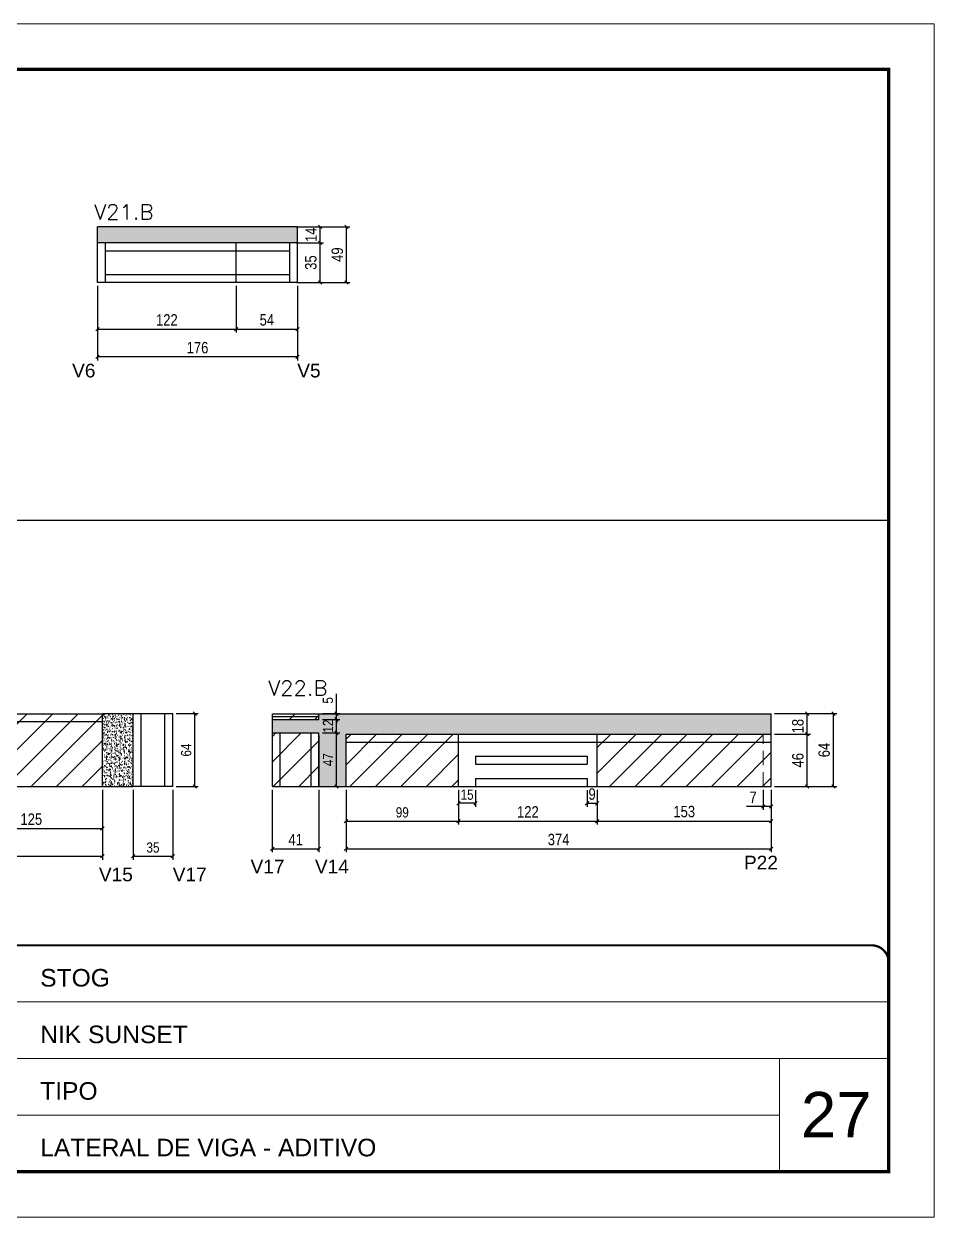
# Model space of a CAD drawing. Extents: x -10448 to -1189, y -11772 to 17235.
# Drawn here: x -6580 to -5780, y 8903 to 9953 of the extents above; entities that cross this region are included whole.
import ezdxf

# ---------------------------------------------------------------- set-up
doc = ezdxf.new("R2010")
doc.units = 0
for name, pattern in [('CONTINUO', [0]), ('DASHED', [0.75, 0.5, -0.25]), ('HIDDEN', [0.375, 0.25, -0.125])]:
    doc.linetypes.add(name, pattern=pattern)
for name, color, linetype in [('5', 5, 'Continuous'), ('COTA', 241, 'Continuous'), ('Painéis', 200, 'Continuous'), ('Reaproveitamento', 251, 'Continuous'), ('SARR_2.2x7', 40, 'Continuous'), ('SARR_3.5x7', 81, 'Continuous'), ('SARR_EDITAR', 141, 'Continuous')]:
    doc.layers.add(name, color=color, linetype=linetype)
for name, color, linetype, lineweight in [('CARIMBO', 255, 'Continuous', 9), ('Folhas', 255, 'Continuous', 9), ('Sarr 2.2x7', 40, 'Continuous', 9), ('SARRAFO DE PRESSAO', 251, 'DASHED', 9), ('Texto Seção', 7, 'Continuous', 15)]:
    doc.layers.add(name, color=color, linetype=linetype, lineweight=lineweight)
doc.styles.add('ARIAL', font='arial.ttf')
doc.styles.add('COTA TECNICA', font='techl___.ttf', dxfattribs={"height": 10})
doc.styles.add('COTA TECNICA-50', font='techl___.ttf', dxfattribs={"height": 9})
doc.styles.add('REGUA-120', font='ROMANS.shx', dxfattribs={"height": 15})
doc.styles.get("Standard").update_dxf_attribs({"font": 'arial.ttf'})
doc.dimstyles.new('COTA PAINEL-50', dxfattribs={"dimtxt": 9, "dimasz": 3, "dimexe": 3, "dimexo": 3, "dimgap": 3, "dimtad": 1, "dimdec": 1, "dimzin": 12, "dimdsep": 46, "dimtxsty": 'COTA TECNICA-50', "dimblk1": 'OBLIQUE', "dimblk2": 'OBLIQUE', "dimsah": 1, "dimcen": 0.9, "dimclrd": 4, "dimclre": 4, "dimclrt": 240, "dimadec": 1, "dimazin": 3, "dimtfac": 1, "dimtdec": 1, "dimtmove": 0, "dimatfit": 3, "dimfxl": 1, "dimtolj": 1, "dimtzin": 12, "dimarcsym": 0})
doc.dimstyles.new('PAINEL', dxfattribs={"dimtxt": 10, "dimasz": 3, "dimexe": 3, "dimexo": 3, "dimgap": 3, "dimtad": 1, "dimdec": 1, "dimzin": 12, "dimdsep": 46, "dimtxsty": 'COTA TECNICA', "dimblk1": 'OBLIQUE', "dimblk2": 'OBLIQUE', "dimsah": 1, "dimcen": 0.9, "dimclrd": 4, "dimclre": 4, "dimclrt": 240, "dimadec": 1, "dimazin": 3, "dimtfac": 1, "dimtdec": 1, "dimtmove": 0, "dimatfit": 3, "dimfxl": 1, "dimtolj": 1, "dimtzin": 12, "dimarcsym": 0})
pattern_1 = [(45, (-137415.472, -11674.712), (-11.2253202, 11.2253202), [])]

# ---------------------------------------------------------------- blocks, each defined once
blk = doc.blocks.new('9999999999')
at = {"color": 30, "linetype": 'CONTINUO'}
for p, q in [((98564.6, 34379.6), (99584, 34379.6)), ((98564.6, 34329.8), (99488, 34329.8)), ((99584, 34329.8), (99488, 34329.8)), ((99488, 34329.8), (99488, 34230.2)), ((98564.6, 34280), (99488, 34280))]:
    blk.add_line(p, q, dxfattribs=at)
at = {"color": 30, "linetype": 'CONTINUO', "const_width": 2}
blk.add_lwpolyline([(99584, 34230.2), (99584, 34414.4, 0.414214), (99569, 34429.4), (98229, 34429.4, 0.414214), (98214, 34414.4), (98214, 34245.2, 0.414214), (98229, 34230.2), (99584, 34230.2)], format="xyb", dxfattribs=at)
at = {"layer": 'Folhas'}
blk.add_lwpolyline([(98139, 34190.2), (99624, 34190.2), (99624, 35240.2), (98139, 35240.2)], close=True, dxfattribs=at)
at = {"layer": 'Folhas', "color": 30, "const_width": 3}
blk.add_lwpolyline([(98214, 34230.2), (99584, 34230.2), (99584, 35200.2), (98214, 35200.2)], close=True, dxfattribs=at)
at = {"color": 7, "linetype": 'Continuous', "ltscale": 5, "style": 'ARIAL'}
for s, height, p in [('STOG', 15.48, (98837.7, 34393.1)), ('NIK SUNSET', 15.48, (98837.7, 34343.3)), ('TIPO', 15.48, (98837.7, 34293.5)), ('LATERAL DE VIGA - ADITIVO', 15.483, (98837.7, 34243.7))]:
    blk.add_text(s, height=height, dxfattribs=at).set_placement(p)
blk = doc.blocks.new('_Oblique')
at = {"color": 0, "linetype": 'ByBlock', "lineweight": -2}
blk.add_line((-0.5, -0.5), (0.5, 0.5), dxfattribs=at)
blk = doc.blocks.new('*D676')
at = {"layer": 'COTA', "color": 4, "linetype": 'ByBlock', "lineweight": -2, "transparency": 16777216}
for p, q in [((-6515.7, 9722.2), (-6515.7, 9681.2)), ((-6393.7, 9722.2), (-6393.7, 9681.2)), ((-6515.7, 9684.2), (-6393.7, 9684.2))]:
    blk.add_line(p, q, dxfattribs=at)
at = {"layer": 'Defpoints', "color": 0, "linetype": 'ByBlock', "transparency": 16777216}
for p in [(-6515.7, 9725.2), (-6393.7, 9725.2), (-6393.7, 9684.2)]:
    blk.add_point(p, dxfattribs=at)
at = {"layer": 'COTA', "color": 4, "linetype": 'ByBlock', "lineweight": -2, "transparency": 16777216, "xscale": 3, "yscale": 3, "zscale": 3, "rotation": 180}
blk.add_blockref('_Oblique', (-6515.7, 9684.2), dxfattribs=at)
at = {"layer": 'COTA', "color": 4, "linetype": 'ByBlock', "lineweight": -2, "transparency": 16777216, "xscale": 3, "yscale": 3, "zscale": 3}
blk.add_blockref('_Oblique', (-6393.7, 9684.2), dxfattribs=at)
at = {"layer": 'COTA', "color": 240, "linetype": 'ByBlock', "transparency": 16777216, "insert": (-6454.7, 9692.3), "char_height": 10, "attachment_point": 5, "style": 'COTA TECNICA'}
blk.add_mtext('\\A1;122', dxfattribs=at)
blk = doc.blocks.new('*D677')
at = {"layer": 'COTA', "color": 4, "linetype": 'ByBlock', "lineweight": -2, "transparency": 16777216}
for p, q in [((-6393.7, 9722.2), (-6393.7, 9681.2)), ((-6339.7, 9722.2), (-6339.7, 9681.2)), ((-6393.7, 9684.2), (-6339.7, 9684.2))]:
    blk.add_line(p, q, dxfattribs=at)
at = {"layer": 'Defpoints', "color": 0, "linetype": 'ByBlock', "transparency": 16777216}
for p in [(-6393.7, 9725.2), (-6339.7, 9725.2), (-6339.7, 9684.2)]:
    blk.add_point(p, dxfattribs=at)
at = {"layer": 'COTA', "color": 4, "linetype": 'ByBlock', "lineweight": -2, "transparency": 16777216, "xscale": 3, "yscale": 3, "zscale": 3, "rotation": 180}
blk.add_blockref('_Oblique', (-6393.7, 9684.2), dxfattribs=at)
at = {"layer": 'COTA', "color": 4, "linetype": 'ByBlock', "lineweight": -2, "transparency": 16777216, "xscale": 3, "yscale": 3, "zscale": 3}
blk.add_blockref('_Oblique', (-6339.7, 9684.2), dxfattribs=at)
at = {"layer": 'COTA', "color": 240, "linetype": 'ByBlock', "transparency": 16777216, "insert": (-6366.7, 9692.3), "char_height": 10, "attachment_point": 5, "style": 'COTA TECNICA'}
blk.add_mtext('\\A1;54', dxfattribs=at)
blk = doc.blocks.new('*D682')
at = {"layer": 'COTA', "color": 4, "linetype": 'ByBlock', "lineweight": -2, "transparency": 16777216}
for p, q in [((-6515.7, 9722.2), (-6515.7, 9656.7)), ((-6339.7, 9722.2), (-6339.7, 9656.7)), ((-6339.7, 9659.7), (-6515.7, 9659.7))]:
    blk.add_line(p, q, dxfattribs=at)
at = {"layer": 'Defpoints', "color": 0, "linetype": 'ByBlock', "transparency": 16777216}
for p in [(-6515.7, 9725.2), (-6339.7, 9725.2), (-6515.7, 9659.7)]:
    blk.add_point(p, dxfattribs=at)
at = {"layer": 'COTA', "color": 4, "linetype": 'ByBlock', "lineweight": -2, "transparency": 16777216, "xscale": 3, "yscale": 3, "zscale": 3, "rotation": 180}
blk.add_blockref('_Oblique', (-6515.7, 9659.7), dxfattribs=at)
at = {"layer": 'COTA', "color": 4, "linetype": 'ByBlock', "lineweight": -2, "transparency": 16777216, "xscale": 3, "yscale": 3, "zscale": 3}
blk.add_blockref('_Oblique', (-6339.7, 9659.7), dxfattribs=at)
at = {"layer": 'COTA', "color": 240, "linetype": 'ByBlock', "transparency": 16777216, "insert": (-6427.7, 9667.8), "char_height": 10, "attachment_point": 5, "style": 'COTA TECNICA'}
blk.add_mtext('\\A1;176', dxfattribs=at)
blk = doc.blocks.new('*D678')
at = {"layer": 'COTA', "color": 4, "linetype": 'ByBlock', "lineweight": -2, "transparency": 16777216}
for p, q in [((-6340.7, 9760.2), (-6316.8, 9760.2)), ((-6319.8, 9725.2), (-6319.8, 9760.2)), ((-6340.7, 9725.2), (-6316.8, 9725.2))]:
    blk.add_line(p, q, dxfattribs=at)
at = {"layer": 'Defpoints', "color": 0, "linetype": 'ByBlock', "transparency": 16777216}
for p in [(-6343.7, 9760.2), (-6319.8, 9760.2), (-6343.7, 9725.2)]:
    blk.add_point(p, dxfattribs=at)
at = {"layer": 'COTA', "color": 4, "linetype": 'ByBlock', "lineweight": -2, "transparency": 16777216, "xscale": 3, "yscale": 3, "zscale": 3}
for p, rotation in [((-6319.8, 9760.2), 90), ((-6319.8, 9725.2), 270)]:
    blk.add_blockref('_Oblique', p, dxfattribs=dict(at, rotation=rotation))
at = {"layer": 'COTA', "color": 240, "linetype": 'ByBlock', "transparency": 16777216, "insert": (-6328, 9742.7), "char_height": 10, "attachment_point": 5, "rotation": 90, "style": 'COTA TECNICA'}
blk.add_mtext('\\A1;35', dxfattribs=at)
blk = doc.blocks.new('*D679')
at = {"layer": 'COTA', "color": 4, "linetype": 'ByBlock', "lineweight": -2, "transparency": 16777216}
for p, q in [((-6340.7, 9774.2), (-6316.8, 9774.2)), ((-6319.8, 9760.2), (-6319.8, 9774.2)), ((-6340.7, 9760.2), (-6316.8, 9760.2))]:
    blk.add_line(p, q, dxfattribs=at)
at = {"layer": 'Defpoints', "color": 0, "linetype": 'ByBlock', "transparency": 16777216}
for p in [(-6343.7, 9774.2), (-6319.8, 9774.2), (-6343.7, 9760.2)]:
    blk.add_point(p, dxfattribs=at)
at = {"layer": 'COTA', "color": 4, "linetype": 'ByBlock', "lineweight": -2, "transparency": 16777216, "xscale": 3, "yscale": 3, "zscale": 3}
for p, rotation in [((-6319.8, 9774.2), 90), ((-6319.8, 9760.2), 270)]:
    blk.add_blockref('_Oblique', p, dxfattribs=dict(at, rotation=rotation))
at = {"layer": 'COTA', "color": 240, "linetype": 'ByBlock', "transparency": 16777216, "insert": (-6327.8, 9767.2), "char_height": 10, "attachment_point": 5, "rotation": 90, "style": 'COTA TECNICA'}
blk.add_mtext('\\A1;14', dxfattribs=at)
blk = doc.blocks.new('*D680')
at = {"layer": 'COTA', "color": 4, "linetype": 'ByBlock', "lineweight": -2, "transparency": 16777216}
for p, q in [((-6340.7, 9774.2), (-6293.6, 9774.2)), ((-6296.6, 9725.2), (-6296.6, 9774.2)), ((-6340.7, 9725.2), (-6293.6, 9725.2))]:
    blk.add_line(p, q, dxfattribs=at)
at = {"layer": 'Defpoints', "color": 0, "linetype": 'ByBlock', "transparency": 16777216}
for p in [(-6343.7, 9774.2), (-6296.6, 9774.2), (-6343.7, 9725.2)]:
    blk.add_point(p, dxfattribs=at)
at = {"layer": 'COTA', "color": 4, "linetype": 'ByBlock', "lineweight": -2, "transparency": 16777216, "xscale": 3, "yscale": 3, "zscale": 3}
for p, rotation in [((-6296.6, 9774.2), 90), ((-6296.6, 9725.2), 270)]:
    blk.add_blockref('_Oblique', p, dxfattribs=dict(at, rotation=rotation))
at = {"layer": 'COTA', "color": 240, "linetype": 'ByBlock', "transparency": 16777216, "insert": (-6304.7, 9749.7), "char_height": 10, "attachment_point": 5, "rotation": 90, "style": 'COTA TECNICA'}
blk.add_mtext('\\A1;49', dxfattribs=at)
blk = doc.blocks.new('*D684')
at = {"layer": 'COTA', "color": 4, "linetype": 'ByBlock', "lineweight": -2, "transparency": 16777216}
for p, q in [((-6636.4, 9278.8), (-6636.4, 9241.8)), ((-6511.4, 9278.8), (-6511.4, 9241.8)), ((-6636.4, 9244.8), (-6511.4, 9244.8))]:
    blk.add_line(p, q, dxfattribs=at)
at = {"layer": 'Defpoints', "color": 0, "linetype": 'ByBlock', "transparency": 16777216}
for p in [(-6636.4, 9281.8), (-6511.4, 9281.8), (-6511.4, 9244.8)]:
    blk.add_point(p, dxfattribs=at)
at = {"layer": 'COTA', "color": 4, "linetype": 'ByBlock', "lineweight": -2, "transparency": 16777216, "xscale": 3, "yscale": 3, "zscale": 3, "rotation": 180}
blk.add_blockref('_Oblique', (-6636.4, 9244.8), dxfattribs=at)
at = {"layer": 'COTA', "color": 4, "linetype": 'ByBlock', "lineweight": -2, "transparency": 16777216, "xscale": 3, "yscale": 3, "zscale": 3}
blk.add_blockref('_Oblique', (-6511.4, 9244.8), dxfattribs=at)
at = {"layer": 'COTA', "color": 240, "linetype": 'ByBlock', "transparency": 16777216, "insert": (-6573.9, 9252.9), "char_height": 10, "attachment_point": 5, "style": 'COTA TECNICA'}
blk.add_mtext('\\A1;125', dxfattribs=at)
blk = doc.blocks.new('*D691')
at = {"layer": 'COTA', "color": 4, "linetype": 'ByBlock', "lineweight": -2, "transparency": 16777216}
for p, q in [((-6762.4, 9278.8), (-6762.4, 9217.3)), ((-6511.4, 9278.8), (-6511.4, 9217.3)), ((-6762.4, 9220.3), (-6511.4, 9220.3))]:
    blk.add_line(p, q, dxfattribs=at)
at = {"layer": 'Defpoints', "color": 0, "linetype": 'ByBlock', "transparency": 16777216}
for p in [(-6762.4, 9281.8), (-6511.4, 9281.8), (-6511.4, 9220.3)]:
    blk.add_point(p, dxfattribs=at)
at = {"layer": 'COTA', "color": 4, "linetype": 'ByBlock', "lineweight": -2, "transparency": 16777216, "xscale": 3, "yscale": 3, "zscale": 3, "rotation": 180}
blk.add_blockref('_Oblique', (-6762.4, 9220.3), dxfattribs=at)
at = {"layer": 'COTA', "color": 4, "linetype": 'ByBlock', "lineweight": -2, "transparency": 16777216, "xscale": 3, "yscale": 3, "zscale": 3}
blk.add_blockref('_Oblique', (-6511.4, 9220.3), dxfattribs=at)
at = {"layer": 'COTA', "color": 240, "linetype": 'ByBlock', "transparency": 16777216, "insert": (-6636.9, 9228.4), "char_height": 10, "attachment_point": 5, "style": 'COTA TECNICA'}
blk.add_mtext('\\A1;251', dxfattribs=at)
blk = doc.blocks.new('*D685')
at = {"layer": 'COTA', "color": 4, "linetype": 'ByBlock', "lineweight": -2, "transparency": 16777216}
for p, q in [((-6198.1, 9278.8), (-6198.1, 9248.3)), ((-6076.1, 9278.8), (-6076.1, 9248.3)), ((-6198.1, 9251.3), (-6076.1, 9251.3))]:
    blk.add_line(p, q, dxfattribs=at)
at = {"layer": 'Defpoints', "color": 0, "linetype": 'ByBlock', "transparency": 16777216}
for p in [(-6198.1, 9281.8), (-6076.1, 9281.8), (-6076.1, 9251.3)]:
    blk.add_point(p, dxfattribs=at)
at = {"layer": 'COTA', "color": 4, "linetype": 'ByBlock', "lineweight": -2, "transparency": 16777216, "xscale": 3, "yscale": 3, "zscale": 3, "rotation": 180}
blk.add_blockref('_Oblique', (-6198.1, 9251.3), dxfattribs=at)
at = {"layer": 'COTA', "color": 4, "linetype": 'ByBlock', "lineweight": -2, "transparency": 16777216, "xscale": 3, "yscale": 3, "zscale": 3}
blk.add_blockref('_Oblique', (-6076.1, 9251.3), dxfattribs=at)
at = {"layer": 'COTA', "color": 240, "linetype": 'ByBlock', "transparency": 16777216, "insert": (-6137.1, 9259.4), "char_height": 10, "attachment_point": 5, "style": 'COTA TECNICA'}
blk.add_mtext('\\A1;122', dxfattribs=at)
blk = doc.blocks.new('*D686')
at = {"layer": 'COTA', "color": 4, "linetype": 'ByBlock', "lineweight": -2, "transparency": 16777216}
for p, q in [((-6076.1, 9278.8), (-6076.1, 9248.3)), ((-5923.1, 9278.8), (-5923.1, 9248.3)), ((-6076.1, 9251.3), (-5923.1, 9251.3))]:
    blk.add_line(p, q, dxfattribs=at)
at = {"layer": 'Defpoints', "color": 0, "linetype": 'ByBlock', "transparency": 16777216}
for p in [(-6076.1, 9281.8), (-5923.1, 9281.8), (-5923.1, 9251.3)]:
    blk.add_point(p, dxfattribs=at)
at = {"layer": 'COTA', "color": 4, "linetype": 'ByBlock', "lineweight": -2, "transparency": 16777216, "xscale": 3, "yscale": 3, "zscale": 3, "rotation": 180}
blk.add_blockref('_Oblique', (-6076.1, 9251.3), dxfattribs=at)
at = {"layer": 'COTA', "color": 4, "linetype": 'ByBlock', "lineweight": -2, "transparency": 16777216, "xscale": 3, "yscale": 3, "zscale": 3}
blk.add_blockref('_Oblique', (-5923.1, 9251.3), dxfattribs=at)
at = {"layer": 'COTA', "color": 240, "linetype": 'ByBlock', "transparency": 16777216, "insert": (-5999.6, 9259.6), "char_height": 10, "attachment_point": 5, "style": 'COTA TECNICA'}
blk.add_mtext('\\A1;153', dxfattribs=at)
blk = doc.blocks.new('*D687')
at = {"layer": 'COTA', "color": 4, "linetype": 'ByBlock', "lineweight": -2, "transparency": 16777216}
for p, q in [((-6297.1, 9278.8), (-6297.1, 9223.8)), ((-5923.1, 9278.8), (-5923.1, 9223.8)), ((-6297.1, 9226.8), (-5923.1, 9226.8))]:
    blk.add_line(p, q, dxfattribs=at)
at = {"layer": 'Defpoints', "color": 0, "linetype": 'ByBlock', "transparency": 16777216}
for p in [(-6297.1, 9281.8), (-5923.1, 9281.8), (-5923.1, 9226.8)]:
    blk.add_point(p, dxfattribs=at)
at = {"layer": 'COTA', "color": 4, "linetype": 'ByBlock', "lineweight": -2, "transparency": 16777216, "xscale": 3, "yscale": 3, "zscale": 3, "rotation": 180}
blk.add_blockref('_Oblique', (-6297.1, 9226.8), dxfattribs=at)
at = {"layer": 'COTA', "color": 4, "linetype": 'ByBlock', "lineweight": -2, "transparency": 16777216, "xscale": 3, "yscale": 3, "zscale": 3}
blk.add_blockref('_Oblique', (-5923.1, 9226.8), dxfattribs=at)
at = {"layer": 'COTA', "color": 240, "linetype": 'ByBlock', "transparency": 16777216, "insert": (-6110.1, 9235), "char_height": 10, "attachment_point": 5, "style": 'COTA TECNICA'}
blk.add_mtext('\\A1;374', dxfattribs=at)
blk = doc.blocks.new('*D688')
at = {"layer": 'COTA', "color": 4, "linetype": 'ByBlock', "lineweight": -2, "transparency": 16777216}
for p, q in [((-5920.1, 9327.8), (-5888.5, 9327.8)), ((-5891.5, 9281.8), (-5891.5, 9327.8)), ((-5920.1, 9281.8), (-5888.5, 9281.8))]:
    blk.add_line(p, q, dxfattribs=at)
at = {"layer": 'Defpoints', "color": 0, "linetype": 'ByBlock', "transparency": 16777216}
for p in [(-5923.1, 9327.8), (-5891.5, 9327.8), (-5923.1, 9281.8)]:
    blk.add_point(p, dxfattribs=at)
at = {"layer": 'COTA', "color": 4, "linetype": 'ByBlock', "lineweight": -2, "transparency": 16777216, "xscale": 3, "yscale": 3, "zscale": 3}
for p, rotation in [((-5891.5, 9327.8), 90), ((-5891.5, 9281.8), 270)]:
    blk.add_blockref('_Oblique', p, dxfattribs=dict(at, rotation=rotation))
at = {"layer": 'COTA', "color": 240, "linetype": 'ByBlock', "transparency": 16777216, "insert": (-5899.6, 9304.8), "char_height": 10, "attachment_point": 5, "rotation": 90, "style": 'COTA TECNICA'}
blk.add_mtext('\\A1;46', dxfattribs=at)
blk = doc.blocks.new('*D689')
at = {"layer": 'COTA', "color": 4, "linetype": 'ByBlock', "lineweight": -2, "transparency": 16777216}
for p, q in [((-5920.1, 9345.8), (-5888.5, 9345.8)), ((-5891.5, 9327.8), (-5891.5, 9345.8)), ((-5920.1, 9327.8), (-5888.5, 9327.8))]:
    blk.add_line(p, q, dxfattribs=at)
at = {"layer": 'Defpoints', "color": 0, "linetype": 'ByBlock', "transparency": 16777216}
for p in [(-5923.1, 9345.8), (-5891.5, 9345.8), (-5923.1, 9327.8)]:
    blk.add_point(p, dxfattribs=at)
at = {"layer": 'COTA', "color": 4, "linetype": 'ByBlock', "lineweight": -2, "transparency": 16777216, "xscale": 3, "yscale": 3, "zscale": 3}
for p, rotation in [((-5891.5, 9345.8), 90), ((-5891.5, 9327.8), 270)]:
    blk.add_blockref('_Oblique', p, dxfattribs=dict(at, rotation=rotation))
at = {"layer": 'COTA', "color": 240, "linetype": 'ByBlock', "transparency": 16777216, "insert": (-5899.6, 9334.8), "char_height": 10, "attachment_point": 5, "rotation": 90, "style": 'COTA TECNICA'}
blk.add_mtext('\\A1;18', dxfattribs=at)
blk = doc.blocks.new('*D690')
at = {"layer": 'COTA', "color": 4, "linetype": 'ByBlock', "lineweight": -2, "transparency": 16777216}
for p, q in [((-5920.1, 9345.8), (-5865.4, 9345.8)), ((-5868.4, 9281.8), (-5868.4, 9345.8)), ((-5920.1, 9281.8), (-5865.4, 9281.8))]:
    blk.add_line(p, q, dxfattribs=at)
at = {"layer": 'Defpoints', "color": 0, "linetype": 'ByBlock', "transparency": 16777216}
for p in [(-5923.1, 9345.8), (-5868.4, 9345.8), (-5923.1, 9281.8)]:
    blk.add_point(p, dxfattribs=at)
at = {"layer": 'COTA', "color": 4, "linetype": 'ByBlock', "lineweight": -2, "transparency": 16777216, "xscale": 3, "yscale": 3, "zscale": 3}
for p, rotation in [((-5868.4, 9345.8), 90), ((-5868.4, 9281.8), 270)]:
    blk.add_blockref('_Oblique', p, dxfattribs=dict(at, rotation=rotation))
at = {"layer": 'COTA', "color": 240, "linetype": 'ByBlock', "transparency": 16777216, "insert": (-5876.5, 9313.8), "char_height": 10, "attachment_point": 5, "rotation": 90, "style": 'COTA TECNICA'}
blk.add_mtext('\\A1;64', dxfattribs=at)
blk = doc.blocks.new('*D693')
at = {"layer": 'COTA', "color": 4, "linetype": 'ByBlock', "lineweight": -2, "transparency": 16777216}
for p, q in [((-6085.1, 9278.4), (-6085.1, 9263.9)), ((-6076.1, 9278.4), (-6076.1, 9263.9)), ((-6085.1, 9266.9), (-6076.1, 9266.9))]:
    blk.add_line(p, q, dxfattribs=at)
at = {"layer": 'Defpoints', "color": 0, "linetype": 'ByBlock', "transparency": 16777216}
for p in [(-6085.1, 9281.4), (-6076.1, 9281.4), (-6076.1, 9266.9)]:
    blk.add_point(p, dxfattribs=at)
at = {"layer": 'COTA', "color": 4, "linetype": 'ByBlock', "lineweight": -2, "transparency": 16777216, "xscale": 3, "yscale": 3, "zscale": 3, "rotation": 180}
blk.add_blockref('_Oblique', (-6085.1, 9266.9), dxfattribs=at)
at = {"layer": 'COTA', "color": 4, "linetype": 'ByBlock', "lineweight": -2, "transparency": 16777216, "xscale": 3, "yscale": 3, "zscale": 3}
blk.add_blockref('_Oblique', (-6076.1, 9266.9), dxfattribs=at)
at = {"layer": 'COTA', "color": 240, "linetype": 'ByBlock', "transparency": 16777216, "insert": (-6080.6, 9275), "char_height": 10, "attachment_point": 5, "style": 'COTA TECNICA'}
blk.add_mtext('\\A1;9', dxfattribs=at)
blk = doc.blocks.new('*D694')
at = {"layer": 'COTA', "color": 4, "linetype": 'ByBlock', "lineweight": -2, "transparency": 16777216}
for p, q in [((-5930.1, 9278.8), (-5930.1, 9261.2)), ((-5923.1, 9278.8), (-5923.1, 9261.2)), ((-5930.1, 9264.2), (-5944.8, 9264.2)), ((-5923.1, 9264.2), (-5930.1, 9264.2))]:
    blk.add_line(p, q, dxfattribs=at)
at = {"layer": 'Defpoints', "color": 0, "linetype": 'ByBlock', "transparency": 16777216}
for p in [(-5930.1, 9281.8), (-5923.1, 9281.8), (-5930.1, 9264.2)]:
    blk.add_point(p, dxfattribs=at)
at = {"layer": 'COTA', "color": 4, "linetype": 'ByBlock', "lineweight": -2, "transparency": 16777216, "xscale": 3, "yscale": 3, "zscale": 3, "rotation": 180}
blk.add_blockref('_Oblique', (-5930.1, 9264.2), dxfattribs=at)
at = {"layer": 'COTA', "color": 4, "linetype": 'ByBlock', "lineweight": -2, "transparency": 16777216, "xscale": 3, "yscale": 3, "zscale": 3}
blk.add_blockref('_Oblique', (-5923.1, 9264.2), dxfattribs=at)
at = {"layer": 'COTA', "color": 240, "linetype": 'ByBlock', "transparency": 16777216, "insert": (-5939, 9272.3), "char_height": 10, "attachment_point": 5, "style": 'COTA TECNICA'}
blk.add_mtext('\\A1;7', dxfattribs=at)
blk = doc.blocks.new('*D696')
at = {"layer": 'COTA', "color": 4, "linetype": 'ByBlock', "lineweight": -2, "transparency": 16777216}
for p, q in [((-6361.9, 9278.8), (-6361.9, 9223.8)), ((-6320.9, 9278.8), (-6320.9, 9223.8)), ((-6361.9, 9226.8), (-6320.9, 9226.8))]:
    blk.add_line(p, q, dxfattribs=at)
at = {"layer": 'Defpoints', "color": 0, "linetype": 'ByBlock', "transparency": 16777216}
for p in [(-6361.9, 9281.8), (-6320.9, 9281.8), (-6320.9, 9226.8)]:
    blk.add_point(p, dxfattribs=at)
at = {"layer": 'COTA', "color": 4, "linetype": 'ByBlock', "lineweight": -2, "transparency": 16777216, "xscale": 3, "yscale": 3, "zscale": 3, "rotation": 180}
blk.add_blockref('_Oblique', (-6361.9, 9226.8), dxfattribs=at)
at = {"layer": 'COTA', "color": 4, "linetype": 'ByBlock', "lineweight": -2, "transparency": 16777216, "xscale": 3, "yscale": 3, "zscale": 3}
blk.add_blockref('_Oblique', (-6320.9, 9226.8), dxfattribs=at)
at = {"layer": 'COTA', "color": 240, "linetype": 'ByBlock', "transparency": 16777216, "insert": (-6341.4, 9234.9), "char_height": 10, "attachment_point": 5, "style": 'COTA TECNICA'}
blk.add_mtext('\\A1;41', dxfattribs=at)
blk = doc.blocks.new('*D697')
at = {"layer": 'COTA', "color": 4, "linetype": 'ByBlock', "lineweight": -2, "transparency": 16777216}
for p, q in [((-6198.1, 9278.4), (-6198.1, 9263.9)), ((-6183.1, 9278.4), (-6183.1, 9263.9)), ((-6183.1, 9266.9), (-6198.1, 9266.9))]:
    blk.add_line(p, q, dxfattribs=at)
at = {"layer": 'Defpoints', "color": 0, "linetype": 'ByBlock', "transparency": 16777216}
for p in [(-6198.1, 9281.4), (-6183.1, 9281.4), (-6198.1, 9266.9)]:
    blk.add_point(p, dxfattribs=at)
at = {"layer": 'COTA', "color": 4, "linetype": 'ByBlock', "lineweight": -2, "transparency": 16777216, "xscale": 3, "yscale": 3, "zscale": 3, "rotation": 180}
blk.add_blockref('_Oblique', (-6198.1, 9266.9), dxfattribs=at)
at = {"layer": 'COTA', "color": 4, "linetype": 'ByBlock', "lineweight": -2, "transparency": 16777216, "xscale": 3, "yscale": 3, "zscale": 3}
blk.add_blockref('_Oblique', (-6183.1, 9266.9), dxfattribs=at)
at = {"layer": 'COTA', "color": 240, "linetype": 'ByBlock', "transparency": 16777216, "insert": (-6190.6, 9274.5), "char_height": 9, "attachment_point": 5, "style": 'COTA TECNICA-50'}
blk.add_mtext('\\A1;15', dxfattribs=at)
blk = doc.blocks.new('*D698')
at = {"layer": 'COTA', "color": 4, "linetype": 'ByBlock', "lineweight": -2, "transparency": 16777216}
for p, q in [((-6297.1, 9278.8), (-6297.1, 9248.3)), ((-6198.1, 9278.8), (-6198.1, 9248.3)), ((-6297.1, 9251.3), (-6198.1, 9251.3))]:
    blk.add_line(p, q, dxfattribs=at)
at = {"layer": 'Defpoints', "color": 0, "linetype": 'ByBlock', "transparency": 16777216}
for p in [(-6297.1, 9281.8), (-6198.1, 9281.8), (-6198.1, 9251.3)]:
    blk.add_point(p, dxfattribs=at)
at = {"layer": 'COTA', "color": 4, "linetype": 'ByBlock', "lineweight": -2, "transparency": 16777216, "xscale": 3, "yscale": 3, "zscale": 3, "rotation": 180}
blk.add_blockref('_Oblique', (-6297.1, 9251.3), dxfattribs=at)
at = {"layer": 'COTA', "color": 4, "linetype": 'ByBlock', "lineweight": -2, "transparency": 16777216, "xscale": 3, "yscale": 3, "zscale": 3}
blk.add_blockref('_Oblique', (-6198.1, 9251.3), dxfattribs=at)
at = {"layer": 'COTA', "color": 240, "linetype": 'ByBlock', "transparency": 16777216, "insert": (-6247.6, 9258.9), "char_height": 9, "attachment_point": 5, "style": 'COTA TECNICA-50'}
blk.add_mtext('\\A1;99', dxfattribs=at)
blk = doc.blocks.new('*D699')
at = {"layer": 'COTA', "color": 4, "linetype": 'ByBlock', "lineweight": -2, "transparency": 16777216}
for p, q in [((-6317.9, 9328.8), (-6302.4, 9328.8)), ((-6305.4, 9281.8), (-6305.4, 9328.8)), ((-6317.9, 9281.8), (-6302.4, 9281.8))]:
    blk.add_line(p, q, dxfattribs=at)
at = {"layer": 'Defpoints', "color": 0, "linetype": 'ByBlock', "transparency": 16777216}
for p in [(-6320.9, 9328.8), (-6305.4, 9328.8), (-6320.9, 9281.8)]:
    blk.add_point(p, dxfattribs=at)
at = {"layer": 'COTA', "color": 4, "linetype": 'ByBlock', "lineweight": -2, "transparency": 16777216, "xscale": 3, "yscale": 3, "zscale": 3}
for p, rotation in [((-6305.4, 9328.8), 90), ((-6305.4, 9281.8), 270)]:
    blk.add_blockref('_Oblique', p, dxfattribs=dict(at, rotation=rotation))
at = {"layer": 'COTA', "color": 240, "linetype": 'ByBlock', "transparency": 16777216, "insert": (-6312.9, 9305.3), "char_height": 9, "attachment_point": 5, "rotation": 90, "style": 'COTA TECNICA-50'}
blk.add_mtext('\\A1;47', dxfattribs=at)
blk = doc.blocks.new('*D700')
at = {"layer": 'COTA', "color": 4, "linetype": 'ByBlock', "lineweight": -2, "transparency": 16777216}
for p, q in [((-6305.4, 9345.8), (-6305.4, 9363.3)), ((-6317.9, 9345.8), (-6302.4, 9345.8)), ((-6305.4, 9340.8), (-6305.4, 9345.8)), ((-6317.9, 9340.8), (-6302.4, 9340.8)), ((-6305.4, 9340.8), (-6305.4, 9337.8))]:
    blk.add_line(p, q, dxfattribs=at)
at = {"layer": 'Defpoints', "color": 0, "linetype": 'ByBlock', "transparency": 16777216}
for p in [(-6320.9, 9345.8), (-6305.4, 9345.8), (-6320.9, 9340.8)]:
    blk.add_point(p, dxfattribs=at)
at = {"layer": 'COTA', "color": 4, "linetype": 'ByBlock', "lineweight": -2, "transparency": 16777216, "xscale": 3, "yscale": 3, "zscale": 3}
for p, rotation in [((-6305.4, 9345.8), 270), ((-6305.4, 9340.8), 90)]:
    blk.add_blockref('_Oblique', p, dxfattribs=dict(at, rotation=rotation))
at = {"layer": 'COTA', "color": 240, "linetype": 'ByBlock', "transparency": 16777216, "insert": (-6313, 9357.5), "char_height": 9, "attachment_point": 5, "rotation": 90, "style": 'COTA TECNICA-50'}
blk.add_mtext('\\A1;5', dxfattribs=at)
blk = doc.blocks.new('*D701')
at = {"layer": 'COTA', "color": 4, "linetype": 'ByBlock', "lineweight": -2, "transparency": 16777216}
for p, q in [((-6317.9, 9340.8), (-6302.4, 9340.8)), ((-6305.4, 9328.8), (-6305.4, 9340.8)), ((-6317.9, 9328.8), (-6302.4, 9328.8))]:
    blk.add_line(p, q, dxfattribs=at)
at = {"layer": 'Defpoints', "color": 0, "linetype": 'ByBlock', "transparency": 16777216}
for p in [(-6320.9, 9340.8), (-6305.4, 9340.8), (-6320.9, 9328.8)]:
    blk.add_point(p, dxfattribs=at)
at = {"layer": 'COTA', "color": 4, "linetype": 'ByBlock', "lineweight": -2, "transparency": 16777216, "xscale": 3, "yscale": 3, "zscale": 3}
for p, rotation in [((-6305.4, 9340.8), 90), ((-6305.4, 9328.8), 270)]:
    blk.add_blockref('_Oblique', p, dxfattribs=dict(at, rotation=rotation))
at = {"layer": 'COTA', "color": 240, "linetype": 'ByBlock', "transparency": 16777216, "insert": (-6312.9, 9334.8), "char_height": 9, "attachment_point": 5, "rotation": 90, "style": 'COTA TECNICA-50'}
blk.add_mtext('\\A1;12', dxfattribs=at)
blk = doc.blocks.new('*D702')
at = {"layer": 'COTA', "color": 4, "linetype": 'ByBlock', "lineweight": -2, "transparency": 16777216}
for p, q in [((-6484.4, 9278.8), (-6484.4, 9217.3)), ((-6449.4, 9278.8), (-6449.4, 9217.3)), ((-6484.4, 9220.3), (-6449.4, 9220.3))]:
    blk.add_line(p, q, dxfattribs=at)
at = {"layer": 'Defpoints', "color": 0, "linetype": 'ByBlock', "transparency": 16777216}
for p in [(-6484.4, 9281.8), (-6449.4, 9281.8), (-6449.4, 9220.3)]:
    blk.add_point(p, dxfattribs=at)
at = {"layer": 'COTA', "color": 4, "linetype": 'ByBlock', "lineweight": -2, "transparency": 16777216, "xscale": 3, "yscale": 3, "zscale": 3, "rotation": 180}
blk.add_blockref('_Oblique', (-6484.4, 9220.3), dxfattribs=at)
at = {"layer": 'COTA', "color": 4, "linetype": 'ByBlock', "lineweight": -2, "transparency": 16777216, "xscale": 3, "yscale": 3, "zscale": 3}
blk.add_blockref('_Oblique', (-6449.4, 9220.3), dxfattribs=at)
at = {"layer": 'COTA', "color": 240, "linetype": 'ByBlock', "transparency": 16777216, "insert": (-6466.9, 9228), "char_height": 9, "attachment_point": 5, "style": 'COTA TECNICA-50'}
blk.add_mtext('\\A1;35', dxfattribs=at)
blk = doc.blocks.new('*D703')
at = {"layer": 'COTA', "color": 4, "linetype": 'ByBlock', "lineweight": -2, "transparency": 16777216}
for p, q in [((-6446.4, 9345.8), (-6427.1, 9345.8)), ((-6430.1, 9281.8), (-6430.1, 9345.8)), ((-6446.4, 9281.8), (-6427.1, 9281.8))]:
    blk.add_line(p, q, dxfattribs=at)
at = {"layer": 'Defpoints', "color": 0, "linetype": 'ByBlock', "transparency": 16777216}
for p in [(-6449.4, 9345.8), (-6430.1, 9345.8), (-6449.4, 9281.8)]:
    blk.add_point(p, dxfattribs=at)
at = {"layer": 'COTA', "color": 4, "linetype": 'ByBlock', "lineweight": -2, "transparency": 16777216, "xscale": 3, "yscale": 3, "zscale": 3}
for p, rotation in [((-6430.1, 9345.8), 90), ((-6430.1, 9281.8), 270)]:
    blk.add_blockref('_Oblique', p, dxfattribs=dict(at, rotation=rotation))
at = {"layer": 'COTA', "color": 240, "linetype": 'ByBlock', "transparency": 16777216, "insert": (-6437.7, 9313.8), "char_height": 9, "attachment_point": 5, "rotation": 90, "style": 'COTA TECNICA-50'}
blk.add_mtext('\\A1;64', dxfattribs=at)

msp = doc.modelspace()

# ---------------------------------------------------------------- hatches: boundary and pattern name
at = {"layer": 'COTA', "linetype": 'ByBlock'}
h = msp.add_hatch(dxfattribs=at)
h.set_pattern_fill('AR-CONC', color=256, scale=0.03)
h.set_pattern_definition([(50, (-139470.1105, -11533.5626), (5.46554007, -0.47817257), [0.5715, -6.2865]), (355, (-139470.1105, -11533.5626), (-1.05730264, 5.73170536), [0.4572, -5.02921753]), (100.4514447, (-139469.655, -11533.6024), (4.40823741, 5.25353256), [0.48570026, -5.34270734]), (46.1842, (-139470.1105, -11532.0386), (8.13237123, -1.26126984), [0.85725, -9.42975]), (96.6355576, (-139469.433, -11532.144), (7.122124, 7.42278374), [0.7285507, -8.01406824]), (351.184151, (-139470.1105, -11532.0386), (7.122124, 7.42278374), [0.685799, -7.54379196]), (21, (-139469.3485, -11532.4196), (4.54843174, -3.06795595), [0.5715, -6.2865]), (326, (-139469.3485, -11532.4196), (1.85406085, 5.52563898), [0.4572, -5.0292]), (71.451445, (-139468.9695, -11532.675), (6.40249258, 2.45768307), [0.48570026, -5.34269813]), (37.5, (-139470.1105, -11533.5626), (0.092658098, 2.536651166), [0, -4.96824, 0, -5.1054, 0, -5.04825]), (7.5, (-139470.1105, -11533.5626), (2.004589875, 3.005417245), [0, -2.91084, 0, -4.85394, 0, -1.92405]), (327.5, (-139471.8098, -11533.5626), (4.067717855, -0.17186232), [0, -1.905, 0, -5.9436, 0, -7.8867]), (317.5, (-139472.5718, -11533.5626), (4.44387544, 0.76279473), [0, -2.4765, 0, -3.94716, 0, -5.6007])])
h.paths.add_polyline_path([(-6339.65, 9760.18), (-6339.65, 9774.18), (-6515.65, 9774.18), (-6515.65, 9760.18)])
h = msp.add_hatch(dxfattribs=at)
h.set_pattern_fill('AR-CONC', color=256, scale=0.03)
h.set_pattern_definition([(50, (-137816.007, -11888.904), (5.46554007, -0.47817257), [0.5715, -6.2865]), (355, (-137816.007, -11888.904), (-1.05730264, 5.73170536), [0.4572, -5.02921753]), (100.4514447, (-137815.5515, -11888.944), (4.40823741, 5.25353256), [0.48570026, -5.34270734]), (46.1842, (-137816.007, -11887.38), (8.13237123, -1.26126984), [0.85725, -9.42975]), (96.6355576, (-137815.329, -11887.485), (7.122124, 7.42278374), [0.7285507, -8.01406824]), (351.184151, (-137816.007, -11887.38), (7.122124, 7.42278374), [0.685799, -7.54379196]), (21, (-137815.245, -11887.761), (4.54843174, -3.06795595), [0.5715, -6.2865]), (326, (-137815.245, -11887.761), (1.85406085, 5.52563898), [0.4572, -5.0292]), (71.451445, (-137814.866, -11888.0167), (6.40249258, 2.45768307), [0.48570026, -5.34269813]), (37.5, (-137816.007, -11888.904), (0.092658098, 2.536651166), [0, -4.96824, 0, -5.1054, 0, -5.04825]), (7.5, (-137816.007, -11888.904), (2.004589875, 3.005417245), [0, -2.91084, 0, -4.85394, 0, -1.92405]), (327.5, (-137817.7062, -11888.904), (4.067717855, -0.17186232), [0, -1.905, 0, -5.9436, 0, -7.8867]), (317.5, (-137818.4682, -11888.904), (4.44387544, 0.76279473), [0, -2.4765, 0, -3.94716, 0, -5.6007])])
h.paths.add_polyline_path([(-6511.4, 9281.79), (-6484.4, 9281.79), (-6484.4, 9345.79), (-6511.4, 9345.79)])
h = msp.add_hatch(dxfattribs=at)
h.set_pattern_fill('AR-CONC', color=256, scale=0.03)
h.set_pattern_definition([(50, (-137415.4716, -11674.7115), (5.46554007, -0.47817257), [0.5715, -6.2865]), (355, (-137415.4716, -11674.7115), (-1.05730264, 5.73170536), [0.4572, -5.02921753]), (100.4514447, (-137415.016, -11674.7514), (4.40823741, 5.25353256), [0.48570026, -5.34270734]), (46.1842, (-137415.4716, -11673.1875), (8.13237123, -1.26126984), [0.85725, -9.42975]), (96.6355576, (-137414.794, -11673.293), (7.122124, 7.42278374), [0.7285507, -8.01406824]), (351.184151, (-137415.472, -11673.1875), (7.122124, 7.42278374), [0.685799, -7.54379196]), (21, (-137414.7096, -11673.5685), (4.54843174, -3.06795595), [0.5715, -6.2865]), (326, (-137414.7096, -11673.5685), (1.85406085, 5.52563898), [0.4572, -5.0292]), (71.451445, (-137414.3306, -11673.824), (6.40249258, 2.45768307), [0.48570026, -5.34269813]), (37.5, (-137415.4716, -11674.7115), (0.092658098, 2.536651166), [0, -4.96824, 0, -5.1054, 0, -5.04825]), (7.5, (-137415.4716, -11674.7115), (2.004589875, 3.005417245), [0, -2.91084, 0, -4.85394, 0, -1.92405]), (327.5, (-137417.1709, -11674.7115), (4.067717855, -0.17186232), [0, -1.905, 0, -5.9436, 0, -7.8867]), (317.5, (-137417.933, -11674.7115), (4.44387544, 0.76279473), [0, -2.4765, 0, -3.94716, 0, -5.6007])])
h.paths.add_polyline_path([(-5923.09, 9327.79), (-5923.09, 9345.79), (-6320.87, 9345.79), (-6320.87, 9340.79), (-6361.87, 9340.79), (-6361.87, 9328.79), (-6320.87, 9328.79), (-6320.87, 9281.79), (-6297.09, 9281.79), (-6297.09, 9327.79)])
at = {"layer": 'Reaproveitamento', "linetype": 'ByBlock'}
h = msp.add_hatch(dxfattribs=at)
h.set_pattern_fill('ANSI31', color=256, scale=5)
h.set_pattern_definition([(45, (-139430.57, -17764.787), (-11.2253202, 11.2253202), [])])
h.paths.add_polyline_path([(-6511.4, 9281.79), (-6511.4, 9345.79), (-6636.4, 9345.79), (-6636.4, 9281.79)])
h = msp.add_hatch(dxfattribs=at)
h.set_pattern_fill('ANSI31', color=256, scale=5)
h.set_pattern_definition(pattern_1)
h.paths.add_polyline_path([(-6320.87, 9340.79), (-6320.87, 9345.79), (-6361.87, 9345.79), (-6361.87, 9340.79)])
h = msp.add_hatch(dxfattribs=at)
h.set_pattern_fill('ANSI31', color=256, scale=5)
h.set_pattern_definition(pattern_1)
h.paths.add_polyline_path([(-6361.87, 9328.79), (-6361.87, 9281.79), (-6320.87, 9281.79), (-6320.87, 9328.79)])
h = msp.add_hatch(dxfattribs=at)
h.set_pattern_fill('ANSI31', color=256, scale=5)
h.set_pattern_definition(pattern_1)
h.paths.add_polyline_path([(-6297.09, 9281.79), (-6198.09, 9281.79), (-6198.09, 9327.79), (-6297.09, 9327.79)])
h = msp.add_hatch(dxfattribs=at)
h.set_pattern_fill('ANSI31', color=256, scale=5)
h.set_pattern_definition([(45, (-139326.867, -17563.709), (-11.2253202, 11.2253202), [])])
h.paths.add_polyline_path([(-6076.09, 9327.79), (-6076.09, 9281.79), (-5923.09, 9281.79), (-5923.09, 9327.79)])

# ---------------------------------------------------------------- linework, layer by layer
at = {"layer": 'COTA', "linetype": 'ByBlock'}
for p, q in [((-6339.65, 9774.18), (-6515.65, 9774.18)), ((-6515.65, 9760.18), (-6515.65, 9774.18)), ((-6339.65, 9760.18), (-6339.65, 9774.18)), ((-5819.78, 9515.78), (-7189.78, 9515.78)), ((-6484.4, 9345.79), (-6511.4, 9345.79)), ((-6320.87, 9345.79), (-5923.09, 9345.79)), ((-5923.09, 9327.79), (-5923.09, 9345.79)), ((-6511.4, 9281.79), (-6484.4, 9281.79)), ((-6320.87, 9281.79), (-6297.09, 9281.79))]:
    msp.add_line(p, q, dxfattribs=at)
at = {"layer": 'Painéis', "linetype": 'ByBlock'}
for p, q in [((-6339.65, 9760.18), (-6515.65, 9760.18)), ((-6515.65, 9725.18), (-6515.65, 9760.18)), ((-6393.65, 9725.18), (-6393.65, 9760.18)), ((-6339.65, 9725.18), (-6339.65, 9760.18)), ((-6393.65, 9725.18), (-6515.65, 9725.18)), ((-6339.65, 9725.18), (-6515.65, 9725.18)), ((-6762.4, 9345.79), (-6511.4, 9345.79)), ((-6511.4, 9281.79), (-6511.4, 9345.79)), ((-6484.4, 9281.79), (-6484.4, 9345.79)), ((-6449.4, 9345.79), (-6484.4, 9345.79)), ((-6449.4, 9281.79), (-6449.4, 9345.79)), ((-6361.87, 9345.79), (-6320.87, 9345.79)), ((-6361.87, 9340.79), (-6361.87, 9345.79)), ((-6320.87, 9340.79), (-6320.87, 9345.79)), ((-6361.87, 9340.79), (-6320.87, 9340.79)), ((-6361.87, 9328.79), (-6361.87, 9340.79)), ((-6361.87, 9328.79), (-6320.87, 9328.79)), ((-6361.87, 9281.79), (-6361.87, 9328.79)), ((-6320.87, 9281.79), (-6320.87, 9328.79)), ((-6320.87, 9281.79), (-6320.87, 9328.79)), ((-6297.09, 9327.79), (-5923.09, 9327.79)), ((-6297.09, 9281.79), (-6297.09, 9327.79)), ((-6198.09, 9281.79), (-6198.09, 9327.79)), ((-6198.09, 9281.79), (-6198.09, 9327.79)), ((-6076.09, 9281.79), (-6076.09, 9327.79)), ((-5923.09, 9281.79), (-5923.09, 9327.79)), ((-6762.4, 9281.79), (-6511.4, 9281.79)), ((-6449.4, 9281.79), (-6484.4, 9281.79)), ((-6361.87, 9281.79), (-6320.87, 9281.79)), ((-6297.09, 9281.79), (-5923.09, 9281.79))]:
    msp.add_line(p, q, dxfattribs=at)
at = {"layer": 'Sarr 2.2x7', "linetype": 'HIDDEN', "ltscale": 50}
msp.add_line((-5930.09, 9281.79), (-5930.09, 9327.79), dxfattribs=at)
at = {"layer": 'SARR_2.2x7', "linetype": 'Continuous'}
for p, q in [((-6508.65, 9725.18), (-6508.65, 9760.18)), ((-6346.65, 9725.18), (-6346.65, 9760.18)), ((-6508.65, 9753.18), (-6393.65, 9753.18)), ((-6393.65, 9753.18), (-6346.65, 9753.18)), ((-6508.65, 9732.18), (-6393.65, 9732.18)), ((-6393.65, 9732.18), (-6346.65, 9732.18)), ((-6477.4, 9281.79), (-6477.4, 9345.79)), ((-6456.4, 9281.79), (-6456.4, 9345.79)), ((-6636.4, 9338.79), (-6511.4, 9338.79)), ((-6354.87, 9281.79), (-6354.87, 9328.79)), ((-6327.87, 9281.79), (-6327.87, 9328.79)), ((-6297.09, 9320.79), (-6198.09, 9320.79)), ((-6198.09, 9320.79), (-6049.09, 9320.79)), ((-6076.09, 9320.79), (-5923.09, 9320.79)), ((-6183.09, 9308.29), (-6085.09, 9308.29)), ((-6183.09, 9308.29), (-6183.09, 9301.29)), ((-6085.09, 9308.29), (-6085.09, 9301.29)), ((-6183.09, 9301.29), (-6085.09, 9301.29)), ((-6183.09, 9288.79), (-6085.09, 9288.79)), ((-6183.09, 9288.79), (-6183.09, 9281.79)), ((-6085.09, 9288.79), (-6085.09, 9281.79))]:
    msp.add_line(p, q, dxfattribs=at)
at = {"layer": 'SARR_3.5x7'}
for p, q in [((-6320.87, 9326.59), (-6320.87, 9281.79)), ((-6183.09, 9281.79), (-6179.59, 9281.79)), ((-6088.59, 9281.79), (-6085.09, 9281.79))]:
    msp.add_line(p, q, dxfattribs=at)
at = {"layer": 'SARR_EDITAR', "linetype": 'ByBlock'}
msp.add_line((-6361.87, 9343.29), (-6320.87, 9343.29), dxfattribs=at)

# ---------------------------------------------------------------- block references
at = {"layer": 'SARRAFO DE PRESSAO', "color": 6, "linetype": 'ByBlock'}
msp.add_blockref('9999999999', (-105403.76, -25287.43), dxfattribs=at)

# ---------------------------------------------------------------- texts
at = {"layer": '5', "linetype": 'Continuous'}
for s, rotation, p in [('V6', 359.99996, (-6538.01, 9641.67)), ('V5', 359.99996, (-6339.96, 9641.67)), ('P22', 0.00004, (-5947.02, 9208.78)), ('V15', 0.00004, (-6514.43, 9198.28)), ('V17', 0.00004, (-6449.47, 9198.28)), ('V17', 0.00004, (-6381.02, 9205.28)), ('V14', 0.00004, (-6324.4, 9205.28))]:
    msp.add_text(s, height=12, rotation=rotation, dxfattribs=at).set_placement(p)
at = {"layer": 'CARIMBO', "style": 'ARIAL'}
msp.add_text('27', height=40, dxfattribs=at).set_placement((-5896.92, 8972.92))
at = {"layer": 'Texto Seção', "style": 'REGUA-120', "width": 1.05}
for s, p in [('V21.B', (-6518.51, 9780.72)), ('V22.B', (-6365.52, 9361.86))]:
    msp.add_text(s, height=13, dxfattribs=at).set_placement(p)

# ---------------------------------------------------------------- dimensions: what is measured, and where the dimension line sits
at = {"layer": 'COTA', "linetype": 'ByBlock'}
for base, p1, p2, dimstyle, picture, middle in [((-6319.76, 9774.18), (-6343.75, 9760.18), (-6343.75, 9774.18), 'PAINEL', '*D679', (-6319.76, 9767.18)), ((-5891.51, 9345.79), (-5923.09, 9327.79), (-5923.09, 9345.79), 'PAINEL', '*D689', (-5891.51, 9334.79)), ((-6305.37, 9340.79), (-6320.87, 9328.79), (-6320.87, 9340.79), 'COTA PAINEL-50', '*D701', (-6305.37, 9334.79))]:
    dim = msp.add_linear_dim(base=base, p1=p1, p2=p2, angle=90, dimstyle=dimstyle, dxfattribs=at)
    dim.commit()
    dim.dimension.update_dxf_attribs({"geometry": picture, "text_midpoint": middle, "dimtype": 160})
for base, p1, p2, angle, dimstyle, picture, middle in [((-6296.6, 9774.18), (-6343.75, 9725.18), (-6343.75, 9774.18), 90, 'PAINEL', '*D680', (-6304.7, 9749.68)), ((-6319.76, 9760.18), (-6343.75, 9725.18), (-6343.75, 9760.18), 90, 'PAINEL', '*D678', (-6327.98, 9742.68)), ((-6515.65, 9659.68), (-6339.65, 9725.18), (-6515.65, 9725.18), 180, 'PAINEL', '*D682', (-6427.65, 9667.78)), ((-6305.37, 9345.79), (-6320.87, 9340.79), (-6320.87, 9345.79), 90, 'COTA PAINEL-50', '*D700', (-6312.97, 9357.54)), ((-6430.06, 9345.79), (-6449.4, 9281.79), (-6449.4, 9345.79), 90, 'COTA PAINEL-50', '*D703', (-6437.65, 9313.79)), ((-5868.35, 9345.79), (-5923.09, 9281.79), (-5923.09, 9345.79), 90, 'PAINEL', '*D690', (-5876.46, 9313.79)), ((-6305.37, 9328.79), (-6320.87, 9281.79), (-6320.87, 9328.79), 90, 'COTA PAINEL-50', '*D699', (-6312.93, 9305.29)), ((-5891.51, 9327.79), (-5923.09, 9281.79), (-5923.09, 9327.79), 90, 'PAINEL', '*D688', (-5899.62, 9304.79))]:
    dim = msp.add_linear_dim(base=base, p1=p1, p2=p2, angle=angle, dimstyle=dimstyle, dxfattribs=at)
    dim.commit()
    dim.dimension.update_dxf_attribs({"geometry": picture, "text_midpoint": middle})
for base, p1, p2, dimstyle, picture, middle in [((-6393.65, 9684.23), (-6515.65, 9725.18), (-6393.65, 9725.18), 'PAINEL', '*D676', (-6454.65, 9692.29)), ((-6339.65, 9684.23), (-6393.65, 9725.18), (-6339.65, 9725.18), 'PAINEL', '*D677', (-6366.65, 9692.34)), ((-6511.4, 9220.29), (-6762.4, 9281.79), (-6511.4, 9281.79), 'PAINEL', '*D691', (-6636.9, 9228.4)), ((-6511.4, 9244.84), (-6636.4, 9281.79), (-6511.4, 9281.79), 'PAINEL', '*D684', (-6573.9, 9252.95)), ((-6449.4, 9220.29), (-6484.4, 9281.79), (-6449.4, 9281.79), 'COTA PAINEL-50', '*D702', (-6466.9, 9227.99)), ((-6320.87, 9226.79), (-6361.87, 9281.79), (-6320.87, 9281.79), 'PAINEL', '*D696', (-6341.37, 9234.86)), ((-5923.09, 9226.79), (-6297.09, 9281.79), (-5923.09, 9281.79), 'PAINEL', '*D687', (-6110.09, 9235.01)), ((-6198.09, 9251.34), (-6297.09, 9281.79), (-6198.09, 9281.79), 'COTA PAINEL-50', '*D698', (-6247.59, 9258.92)), ((-6076.09, 9251.34), (-6198.09, 9281.79), (-6076.09, 9281.79), 'PAINEL', '*D685', (-6137.09, 9259.4)), ((-6198.09, 9266.91), (-6183.09, 9281.41), (-6198.09, 9281.41), 'COTA PAINEL-50', '*D697', (-6190.59, 9274.51)), ((-5923.09, 9251.34), (-6076.09, 9281.79), (-5923.09, 9281.79), 'PAINEL', '*D686', (-5999.59, 9259.56)), ((-5930.09, 9264.23), (-5923.09, 9281.79), (-5930.09, 9281.79), 'PAINEL', '*D694', (-5938.96, 9272.31))]:
    dim = msp.add_linear_dim(base=base, p1=p1, p2=p2, dimstyle=dimstyle, dxfattribs=at)
    dim.commit()
    dim.dimension.update_dxf_attribs({"geometry": picture, "text_midpoint": middle})
dim = msp.add_linear_dim(base=(-6076.09, 9266.91), p1=(-6085.09, 9281.41), p2=(-6076.09, 9281.41), dimstyle='PAINEL', dxfattribs=at)
dim.commit()
dim.dimension.update_dxf_attribs({"geometry": '*D693', "text_midpoint": (-6080.59, 9266.91), "dimtype": 160})

doc.saveas('drawing.dxf')
